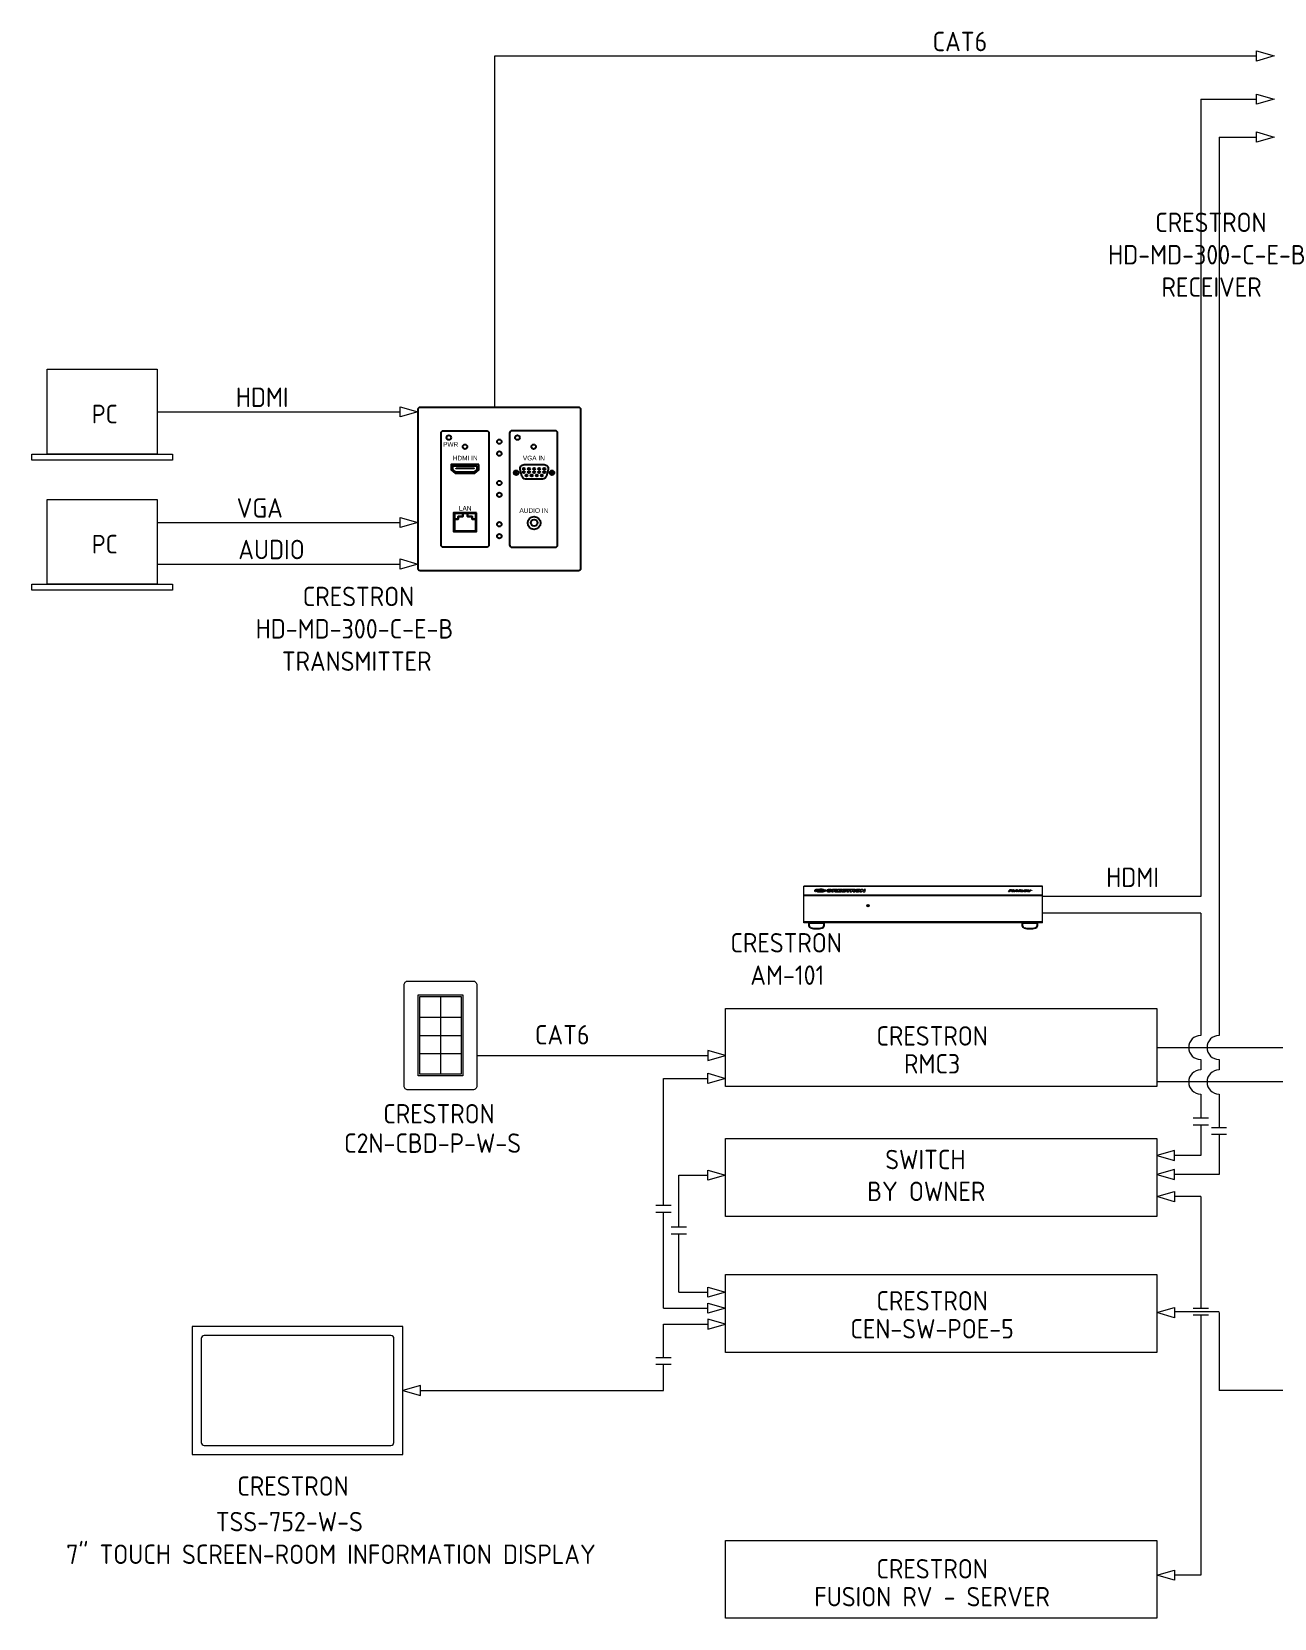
# Model space of a CAD drawing. Header units: millimetres. Extents: x 52029 to 181395, y -167683 to -9934.
# Drawn here: x 53182 to 69177, y -138129 to -117704 of the extents above; entities that cross this region are included whole.
import ezdxf
from ezdxf.enums import TextEntityAlignment as Align

# ---------------------------------------------------------------- set-up
doc = ezdxf.new("R2010")
doc.units = ezdxf.units.MM
doc.header["$LTSCALE"] = 3
for name, color, linetype in [('Artwork', 7, 'Continuous'), ('Layer1', 7, 'Continuous'), ('TEXT', 7, 'Continuous')]:
    doc.layers.add(name, color=color, linetype=linetype)
doc.layers.add('FUR', color=8, linetype='Continuous', lineweight=5)
doc.styles.add('style1', font='isocp.shx', dxfattribs={"height": 1})
doc.styles.add('style2', font='ARIALUNI.TTF', dxfattribs={"height": 1})

# ---------------------------------------------------------------- blocks, each defined once
blk = doc.blocks.new('am-101')
at = {"color": 7, "linetype": 'Continuous'}
for p, q in [((-153.5, 0), (-153.5, 47.2)), ((-153.5, 47.2), (153.5, 47.2)), ((-117.6, 41.1), (-119.8, 41.1)), ((-119.6, 41.6), (-117.4, 41.6)), ((-116.6, 42.8), (-117.7, 40)), ((-112.8, 42.8), (-116.6, 42.8)), ((-115.1, 41.6), (-114.9, 42.1)), ((-113.9, 41.6), (-115.1, 41.6)), ((-114.9, 42.1), (-113.8, 42.1)), ((-110.2, 42.8), (-111.2, 40)), ((-104.8, 42.8), (-110.2, 42.8)), ((-109, 40.7), (-108.9, 41.1)), ((-108.9, 41.1), (-106.1, 41.1)), ((-108.6, 41.8), (-108.5, 42.1)), ((-105.9, 41.8), (-108.6, 41.8)), ((-108.5, 42.1), (-105.1, 42.1)), ((-106.1, 41.1), (-105.9, 41.8)), ((-105.1, 42.1), (-104.8, 42.8)), ((-103.5, 41.1), (-102.1, 41)), ((-100.5, 41.7), (-102.2, 41.8)), ((-101.2, 42), (-98.9, 42)), ((-98.9, 42.8), (-99.1, 42.1)), ((-99.1, 42.1), (-97.3, 42.1)), ((-93.3, 42.8), (-98.9, 42.8)), ((-97.3, 42.1), (-98.1, 40)), ((-96.2, 40), (-95.4, 42.1)), ((-95.4, 42.1), (-93.6, 42.1)), ((-93.1, 42.8), (-94.2, 40)), ((-93.6, 42.1), (-93.3, 42.8)), ((-89.3, 42.8), (-93.1, 42.8)), ((-91.6, 41.6), (-91.4, 42.1)), ((-90.5, 41.6), (-91.6, 41.6)), ((-91.4, 42.1), (-90.3, 42.1)), ((-80.1, 42.8), (-81.2, 40)), ((-77.8, 42.8), (-80.1, 42.8)), ((-79.4, 40), (-78.7, 41.6)), ((-78.7, 41.6), (-77.3, 40)), ((-76.5, 41.2), (-77.8, 42.8)), ((-75.9, 42.8), (-76.5, 41.2)), ((-74, 42.8), (-75.9, 42.8)), ((-75.1, 40), (-74, 42.8)), ((109.9, 40), (112.1, 42.8)), ((112.6, 42.2), (110.9, 40)), ((112, 40.7), (112.3, 41.2)), ((112.1, 42.8), (113.1, 42.8)), ((112.3, 41.2), (113.4, 41.2)), ((113.4, 41.2), (112.6, 42.2)), ((113.1, 42.8), (115.3, 40)), ((115.5, 42.8), (116.4, 42.8)), ((115.5, 42.4), (115.5, 42.8)), ((116.4, 42.4), (115.5, 42.4)), ((115.5, 42), (116.4, 42)), ((115.5, 40), (115.5, 42)), ((116.4, 42.8), (116.4, 42.4)), ((116.4, 42), (116.4, 40)), ((117, 42), (117.7, 42)), ((117, 40), (117, 42)), ((117.7, 42), (117.9, 41.8)), ((118, 41.3), (118, 40)), ((118.9, 42), (118.9, 41.6)), ((120.2, 42.8), (120.6, 42.8)), ((120.2, 40), (120.2, 42.8)), ((120.5, 42.6), (120.5, 42.6)), ((120.5, 42.6), (120.5, 40)), ((122.5, 40), (120.5, 42.6)), ((120.6, 42.8), (122.6, 40.2)), ((122.6, 40.2), (124.6, 42.8)), ((124.7, 42.6), (122.8, 40)), ((124.6, 42.8), (125.1, 42.8)), ((124.8, 42.6), (124.7, 42.6)), ((124.8, 40), (124.8, 42.6)), ((125.1, 42.8), (125.1, 40)), ((125.9, 41.1), (128.6, 41.1)), ((128.9, 41), (125.9, 41)), ((132.3, 42.8), (132.5, 42.8)), ((132.3, 41.6), (132.3, 42.8)), ((132.5, 42.8), (132.5, 40)), ((133.3, 42.8), (133.6, 42.8)), ((133.3, 42.4), (133.3, 42.8)), ((133.6, 42.4), (133.3, 42.4)), ((133.3, 42), (133.6, 42)), ((133.3, 40), (133.3, 42)), ((133.6, 42.8), (133.6, 42.4)), ((133.6, 42), (133.6, 40)), ((134.6, 41.4), (134.3, 41.4)), ((136.8, 40.8), (136.8, 41.1)), ((137.1, 41.5), (137.1, 40.4)), ((138, 42), (137.6, 42)), ((137.6, 42), (138.5, 42)), ((137.6, 42), (137.6, 42)), ((138, 41.4), (138, 42)), ((138.1, 41.4), (138, 41.4)), ((138.5, 42), (138.1, 42)), ((138.1, 42), (138.1, 41.4)), ((138.5, 42), (138.5, 42)), ((138.8, 42), (138.9, 42)), ((138.8, 41.4), (138.8, 42)), ((138.9, 41.4), (138.8, 41.4)), ((138.9, 42), (138.9, 42)), ((138.9, 42), (138.9, 41.4)), ((139.3, 41.4), (138.9, 42)), ((138.9, 42), (139.4, 41.5)), ((139.4, 41.4), (139.3, 41.4)), ((139.4, 41.5), (139.8, 42)), ((139.9, 42), (139.4, 41.4)), ((139.8, 42), (140, 42)), ((139.9, 42), (139.9, 42)), ((139.9, 41.4), (139.9, 42)), ((140, 41.4), (139.9, 41.4)), ((140, 42), (140, 41.4)), ((153.5, 0), (153.5, 47.2)), ((-139.4, 40.6), (-139.3, 40.5)), ((-134.7, 40.6), (-134.5, 40.6)), ((-133.8, 40.5), (-134, 40.6)), ((-131.2, 40.7), (-131.4, 40.7)), ((-127.5, 40.6), (-127.9, 40.5)), ((-117.7, 40), (-115.7, 40)), ((-115.7, 40), (-115.4, 40.8)), ((-115.4, 40.8), (-114.2, 40.8)), ((-113.7, 40), (-111.5, 40)), ((-111.5, 40), (-111.5, 40)), ((-111.2, 40), (-105.7, 40)), ((-105.5, 40.7), (-109, 40.7)), ((-105.7, 40), (-105.5, 40.7)), ((-103.1, 40.8), (-105.5, 40.8)), ((-98.1, 40), (-96.2, 40)), ((-94.2, 40), (-92.2, 40)), ((-92.2, 40), (-91.9, 40.8)), ((-91.9, 40.8), (-90.7, 40.8)), ((-90.2, 40), (-88, 40)), ((-88, 40), (-88, 40)), ((-81.2, 40), (-79.4, 40)), ((-77.3, 40), (-75.1, 40)), ((110.9, 40), (109.9, 40)), ((113.6, 40.7), (112, 40.7)), ((114.3, 40), (113.6, 40.7)), ((115.3, 40), (114.3, 40)), ((116.4, 40), (115.5, 40)), ((118, 40), (117, 40)), ((120.5, 40), (120.2, 40)), ((122.8, 40), (122.5, 40)), ((122.6, 40.2), (122.6, 40.2)), ((125.1, 40), (124.8, 40)), ((128.6, 40.7), (128.9, 40.7)), ((132.3, 40), (132.3, 40.4)), ((132.5, 40), (132.3, 40)), ((133.6, 40), (133.3, 40)), ((136.8, 40.3), (136.8, 40.4)), ((137.5, 40), (137.3, 40)), ((137.5, 40.1), (137.5, 40)), ((153.5, 0), (-153.5, 0))]:
    blk.add_line(p, q, dxfattribs=at)
at = {"color": 9, "linetype": 'Continuous'}
for p, q in [((153.5, 47), (-153.5, 47)), ((-153.5, 35.9), (153.5, 35.9)), ((153.5, 34.6), (-153.5, 34.6)), ((-153.5, 1.6), (153.5, 1.6))]:
    blk.add_line(p, q, dxfattribs=at)
at = {"color": 7, "linetype": 'Continuous'}
blk.add_circle((-70.9, 22), 1.48, dxfattribs=at)
at = {"color": 9, "linetype": 'Continuous'}
for radius in [1.28, 1.16, 0.772]:
    blk.add_circle((-70.9, 22), radius, dxfattribs=at)
at = {"color": 7, "linetype": 'Continuous'}
blk.add_arc((-130.1, 42.3), 1, 296.6643, 303.7238, dxfattribs=at)
for points, knots in [([(-131, 42.2), (-131.7, 42.5), (-133.5, 42.6), (-135.6, 42.6), (-137.3, 42.4), (-138.7, 42.1), (-139.7, 41.7), (-140.2, 41.1), (-139.7, 40.7), (-139.4, 40.6)], [0, 0, 0, 0, 0.255402, 0.417248, 0.578392, 0.709315, 0.813786, 0.895532, 1, 1, 1, 1]), ([(-139, 42.3), (-139, 42.3), (-139.1, 42.4), (-139, 42.4), (-139, 42.5), (-138.9, 42.5)], [0, 0, 0, 0, 0.268642, 0.541544, 1, 1, 1, 1]), ([(-130.5, 42.3), (-131.6, 42.6), (-134.6, 42.9), (-137.5, 42.6), (-139, 42.3)], [0, 0, 0, 0, 0.445055, 1, 1, 1, 1]), ([(-138.9, 42.5), (-138.2, 43), (-136.4, 43.4), (-134.1, 43.3), (-132.4, 43.1), (-131.1, 42.8), (-130.3, 42.6), (-129.7, 42.3), (-129.1, 41.9), (-129.4, 41.5), (-129.6, 41.4)], [0, 0, 0, 0, 0.287023, 0.441649, 0.594567, 0.7331, 0.795005, 0.849755, 0.9346, 1, 1, 1, 1]), ([(-138.5, 40.6), (-138.4, 40.8), (-138.2, 41.2), (-136.9, 42), (-135.3, 42.3), (-134.1, 42.4)], [0, 0, 0, 0, 0.202337, 0.39605, 1, 1, 1, 1]), ([(-137.7, 40.6), (-137.8, 41), (-136.8, 42), (-135, 42.2), (-134, 42.2)], [0, 0, 0, 0, 0.425707, 1, 1, 1, 1]), ([(-136.2, 41.5), (-136.4, 41.4), (-136.6, 41), (-136.2, 40.6), (-135.7, 40.4), (-135.2, 40.1), (-134, 39.7), (-132.9, 39.6), (-132.1, 39.4)], [0, 0, 0, 0, 0.148586, 0.283665, 0.36002, 0.474153, 0.611227, 1, 1, 1, 1]), ([(-131.6, 41.8), (-132.3, 42.1), (-133.7, 42.1), (-135.3, 41.9), (-136, 41.7), (-136.2, 41.5)], [0, 0, 0, 0, 0.511951, 0.785364, 1, 1, 1, 1]), ([(-135.5, 40.6), (-135.7, 40.7), (-136.2, 41), (-135.8, 41.4), (-135.6, 41.5)], [0, 0, 0, 0, 0.521021, 1, 1, 1, 1]), ([(-135.6, 41.5), (-135.4, 41.6), (-134.6, 41.9), (-133.7, 41.9), (-133.1, 41.9)], [0, 0, 0, 0, 0.380812, 1, 1, 1, 1]), ([(-133.1, 41.8), (-133.6, 41.8), (-134.4, 41.8), (-135.3, 41.5), (-135.5, 40.9), (-135, 40.7), (-134.7, 40.6)], [0, 0, 0, 0, 0.350577, 0.589999, 0.774214, 1, 1, 1, 1]), ([(-134.3, 40.7), (-134.5, 40.8), (-135, 41.1), (-134.5, 41.4), (-134.2, 41.6)], [0, 0, 0, 0, 0.445832, 1, 1, 1, 1]), ([(-134.1, 41.5), (-134.3, 41.4), (-134.5, 41.2), (-134.2, 40.9), (-133.6, 40.7), (-133.1, 40.6), (-132.8, 40.6)], [0, 0, 0, 0, 0.20507, 0.399243, 0.662252, 1, 1, 1, 1]), ([(-134.1, 42.4), (-133.6, 42.4), (-132.7, 42.4), (-131.6, 42.2), (-130.7, 41.8), (-130.9, 41.5), (-131.1, 41.4)], [0, 0, 0, 0, 0.354425, 0.639214, 0.834825, 1, 1, 1, 1]), ([(-134, 42.2), (-133.3, 42.2), (-132.4, 42.2), (-131.7, 41.9), (-131.6, 41.8)], [0, 0, 0, 0, 0.742563, 1, 1, 1, 1]), ([(-131.4, 40.7), (-132, 40.7), (-132.9, 40.7), (-133.6, 41), (-133.7, 41.1)], [0, 0, 0, 0, 0.742513, 1, 1, 1, 1]), ([(-133.6, 41.1), (-133, 40.8), (-131.5, 40.8), (-130, 40.9), (-129.3, 41.2), (-129.1, 41.3)], [0, 0, 0, 0, 0.511985, 0.78544, 1, 1, 1, 1]), ([(-133.1, 43.4), (-133.2, 43.5), (-133.2, 43.5), (-133.1, 43.5), (-132.9, 43.5), (-132.7, 43.5), (-132.7, 43.5)], [0, 0, 0, 0, 0.123717, 0.247074, 0.548272, 1, 1, 1, 1]), ([(-129.1, 41.3), (-128.9, 41.5), (-128.7, 42), (-129.6, 42.6), (-131, 43.1), (-132.3, 43.3), (-133.1, 43.4)], [0, 0, 0, 0, 0.179709, 0.358566, 0.610113, 1, 1, 1, 1]), ([(-132.7, 43.5), (-131.9, 43.6), (-130.6, 43.6), (-128.9, 43.3), (-127.8, 42.8), (-127.3, 42), (-128.5, 40.9), (-130.3, 40.7), (-131.2, 40.7)], [0, 0, 0, 0, 0.206857, 0.35594, 0.465651, 0.557253, 0.747534, 1, 1, 1, 1]), ([(-132.1, 41), (-131.7, 41), (-130.9, 41.1), (-130, 41.4), (-129.8, 41.9), (-130.3, 42.2), (-130.5, 42.3)], [0, 0, 0, 0, 0.350499, 0.589927, 0.774239, 1, 1, 1, 1]), ([(-129.7, 41.4), (-129.9, 41.2), (-130.7, 41), (-131.6, 41), (-132.1, 41)], [0, 0, 0, 0, 0.38058, 1, 1, 1, 1]), ([(-131, 41.3), (-130.8, 41.4), (-130.3, 41.8), (-130.8, 42.1), (-131, 42.2)], [0, 0, 0, 0, 0.55417, 1, 1, 1, 1]), ([(-130.5, 40.6), (-129.6, 40.7), (-128.2, 40.9), (-126.9, 41.8), (-126.8, 42.3), (-126.8, 42.6)], [0, 0, 0, 0, 0.514213, 0.744346, 1, 1, 1, 1]), ([(-126.4, 42.5), (-126, 42.4), (-125.2, 42.1), (-125.3, 41.3), (-126.3, 40.9), (-127.1, 40.7), (-127.5, 40.6)], [0, 0, 0, 0, 0.293052, 0.483329, 0.708883, 1, 1, 1, 1]), ([(-126.8, 42.6), (-126.8, 42.6), (-126.7, 42.6), (-126.6, 42.6), (-126.4, 42.5), (-126.4, 42.5)], [0, 0, 0, 0, 0.205997, 0.534679, 1, 1, 1, 1]), ([(-124.2, 41.2), (-124.3, 41.2), (-124.3, 41), (-124.2, 40.7), (-123.8, 40.2), (-122.9, 40), (-122.1, 39.9), (-121.4, 39.9), (-120.7, 39.9), (-119.8, 40), (-118.9, 40.2), (-118, 40.6), (-117.7, 40.9), (-117.6, 41.1)], [0, 0, 0, 0, 0.041134, 0.100601, 0.205704, 0.324966, 0.399335, 0.485977, 0.565723, 0.638711, 0.767839, 0.883713, 1, 1, 1, 1]), ([(-117.4, 41.6), (-117.3, 41.8), (-117.3, 42.1), (-117.9, 42.6), (-118.7, 42.8), (-119.5, 42.8), (-120.3, 42.9), (-121, 42.8), (-121.9, 42.7), (-122.9, 42.5), (-123.7, 42.1), (-124, 41.7), (-124.2, 41.5), (-124.2, 41.3), (-124.2, 41.2)], [0, 0, 0, 0, 0.098964, 0.188135, 0.294948, 0.361104, 0.437323, 0.51999, 0.594825, 0.726005, 0.846083, 0.908173, 0.974417, 1, 1, 1, 1]), ([(-119.8, 41.1), (-119.9, 40.9), (-120.2, 40.8), (-120.7, 40.6), (-121.1, 40.6), (-121.6, 40.6), (-122, 40.8), (-122.1, 41), (-122.1, 41.2), (-122.1, 41.4), (-122, 41.5), (-122, 41.6), (-121.9, 41.6)], [0, 0, 0, 0, 0.191833, 0.285371, 0.387739, 0.519885, 0.625686, 0.735666, 0.80175, 0.878018, 0.956509, 1, 1, 1, 1]), ([(-121.9, 41.6), (-121.9, 41.7), (-121.8, 41.8), (-121.6, 42), (-121.2, 42.1), (-120.8, 42.1), (-120.5, 42.1), (-120.1, 42.1), (-119.6, 42), (-119.6, 41.7), (-119.6, 41.6)], [0, 0, 0, 0, 0.036299, 0.201929, 0.362958, 0.448511, 0.540239, 0.671579, 0.777153, 1, 1, 1, 1]), ([(-113.8, 42.1), (-113.6, 42.1), (-113.3, 42.1), (-113, 42), (-113, 41.8), (-113.1, 41.7), (-113.4, 41.6), (-113.7, 41.6), (-113.9, 41.6)], [0, 0, 0, 0, 0.292482, 0.379574, 0.486557, 0.600208, 0.706896, 1, 1, 1, 1]), ([(-111.9, 41.3), (-111.6, 41.4), (-111.3, 41.5), (-110.9, 41.8), (-110.8, 42), (-110.8, 42.2), (-110.8, 42.4), (-111.1, 42.7), (-111.9, 42.8), (-112.4, 42.8), (-112.8, 42.8)], [0, 0, 0, 0, 0.188489, 0.283006, 0.379597, 0.455031, 0.521189, 0.642743, 0.782735, 1, 1, 1, 1]), ([(-111.5, 40.7), (-111.5, 40.8), (-111.4, 41.1), (-111.7, 41.3), (-111.9, 41.3)], [0, 0, 0, 0, 0.533984, 1, 1, 1, 1]), ([(-105, 42), (-105.1, 41.8), (-104.9, 41.2), (-103.9, 41.2), (-103.5, 41.1)], [0, 0, 0, 0, 0.435181, 1, 1, 1, 1]), ([(-98.9, 42), (-98.9, 42.1), (-98.9, 42.4), (-99.6, 42.7), (-100.3, 42.8), (-101.1, 42.8), (-101.7, 42.9), (-102.4, 42.8), (-103.2, 42.8), (-104, 42.7), (-104.7, 42.4), (-104.9, 42.1), (-105, 42)], [0, 0, 0, 0, 0.095028, 0.186847, 0.311628, 0.392038, 0.485628, 0.576309, 0.65624, 0.787779, 0.894272, 1, 1, 1, 1]), ([(-102.2, 41.8), (-102.3, 41.9), (-102.5, 41.9), (-102.9, 42), (-102.8, 42)], [0, 0, 0, 0, 0.40856, 1, 1, 1, 1]), ([(-102.9, 39.9), (-102.4, 39.9), (-101.5, 39.9), (-100.3, 40.1), (-99.4, 40.4), (-99.2, 40.7), (-99.1, 40.9)], [0, 0, 0, 0, 0.33756, 0.596958, 0.802718, 1, 1, 1, 1]), ([(-102.8, 42), (-102.8, 42.1), (-102.7, 42.2), (-102.3, 42.2), (-102.1, 42.2)], [0, 0, 0, 0, 0.173662, 1, 1, 1, 1]), ([(-102.1, 41), (-101.9, 41), (-101.7, 41), (-101.5, 40.9), (-101.4, 40.8), (-101.5, 40.7), (-101.8, 40.6), (-102.1, 40.6), (-102.3, 40.6)], [0, 0, 0, 0, 0.282621, 0.368059, 0.448094, 0.547247, 0.66075, 1, 1, 1, 1]), ([(-102.1, 42.2), (-101.8, 42.2), (-101.4, 42.2), (-101.2, 42), (-101.2, 42)], [0, 0, 0, 0, 0.624368, 1, 1, 1, 1]), ([(-99.1, 40.9), (-99, 41.1), (-99.2, 41.6), (-100, 41.7), (-100.5, 41.7)], [0, 0, 0, 0, 0.448008, 1, 1, 1, 1]), ([(-90.3, 42.1), (-90.1, 42.1), (-89.8, 42.1), (-89.5, 42), (-89.5, 41.8), (-89.6, 41.7), (-89.9, 41.6), (-90.2, 41.6), (-90.5, 41.6)], [0, 0, 0, 0, 0.29255, 0.379648, 0.486577, 0.600198, 0.706948, 1, 1, 1, 1]), ([(-88.4, 41.3), (-88.1, 41.4), (-87.8, 41.5), (-87.4, 41.8), (-87.3, 42), (-87.3, 42.2), (-87.3, 42.4), (-87.6, 42.7), (-88.4, 42.8), (-88.9, 42.8), (-89.3, 42.8)], [0, 0, 0, 0, 0.188541, 0.283044, 0.379613, 0.45506, 0.521219, 0.642793, 0.782786, 1, 1, 1, 1]), ([(-88, 40.7), (-88, 40.8), (-87.9, 41.1), (-88.2, 41.3), (-88.4, 41.3)], [0, 0, 0, 0, 0.533967, 1, 1, 1, 1]), ([(-87.6, 41.4), (-87.7, 41.3), (-87.7, 41.1), (-87.7, 40.7), (-87.2, 40.2), (-86.4, 40), (-85.6, 39.9), (-84.8, 39.9), (-84, 39.9), (-83.1, 40), (-82.1, 40.2), (-81.4, 40.6), (-81, 41), (-80.9, 41.3), (-80.8, 41.4), (-80.8, 41.4)], [0, 0, 0, 0, 0.062164, 0.116088, 0.211401, 0.319551, 0.386982, 0.465538, 0.545886, 0.618617, 0.746107, 0.862818, 0.923173, 0.987566, 1, 1, 1, 1]), ([(-80.8, 41.4), (-80.8, 41.5), (-80.8, 41.7), (-80.8, 42.1), (-81.2, 42.5), (-82.1, 42.8), (-82.9, 42.8), (-83.7, 42.9), (-84.5, 42.8), (-85.4, 42.7), (-86.4, 42.5), (-87.1, 42.1), (-87.5, 41.7), (-87.6, 41.5), (-87.6, 41.4)], [0, 0, 0, 0, 0.051001, 0.106296, 0.204027, 0.314939, 0.384099, 0.464666, 0.54706, 0.621643, 0.752381, 0.87207, 0.933963, 1, 1, 1, 1]), ([(-83, 41.3), (-83.1, 41.3), (-83.1, 41.2), (-83.3, 41), (-83.5, 40.8), (-84, 40.7), (-84.3, 40.6), (-84.6, 40.6), (-84.9, 40.6), (-85.2, 40.7), (-85.5, 40.8), (-85.7, 41), (-85.7, 41.2), (-85.6, 41.3), (-85.6, 41.4)], [0, 0, 0, 0, 0.057458, 0.128093, 0.256879, 0.382261, 0.448997, 0.520606, 0.589907, 0.650144, 0.75345, 0.860899, 0.925468, 1, 1, 1, 1]), ([(-85.6, 41.4), (-85.6, 41.4), (-85.5, 41.5), (-85.4, 41.7), (-85.1, 42), (-84.7, 42.1), (-84.3, 42.1), (-84, 42.1), (-83.8, 42.1), (-83.4, 42.1), (-83.1, 42), (-83, 41.7), (-83, 41.5), (-83, 41.4), (-83, 41.3), (-83, 41.3)], [0, 0, 0, 0, 0.073695, 0.141748, 0.266015, 0.386819, 0.45099, 0.519778, 0.586425, 0.644363, 0.743919, 0.847661, 0.909898, 0.981592, 1, 1, 1, 1]), ([(117.9, 41.8), (117.9, 41.8), (118.2, 41.9), (118.6, 42), (118.9, 42)], [0, 0, 0, 0, 0.280238, 1, 1, 1, 1]), ([(127.3, 39.9), (126.8, 39.9), (126.1, 40.1), (125.7, 40.6), (125.6, 41), (125.7, 41.4), (126, 41.7), (126.4, 42), (126.9, 42.1), (127.2, 42.1), (127.3, 42.1), (127.3, 42.1)], [0, 0, 0, 0, 0.235371, 0.352722, 0.480415, 0.610965, 0.734729, 0.854083, 0.916958, 0.985768, 1, 1, 1, 1]), ([(128.6, 41.1), (128.6, 41.3), (128.4, 41.6), (127.8, 41.9), (127.3, 42), (126.7, 41.9), (126.1, 41.6), (125.9, 41.3), (125.9, 41.1)], [0, 0, 0, 0, 0.248952, 0.370485, 0.502083, 0.630134, 0.752007, 1, 1, 1, 1]), ([(125.9, 41), (125.9, 40.8), (126, 40.4), (126.7, 40.1), (127.2, 40), (127.7, 40.1), (128.3, 40.3), (128.5, 40.5), (128.6, 40.7)], [0, 0, 0, 0, 0.283606, 0.41647, 0.561314, 0.676615, 0.782402, 1, 1, 1, 1]), ([(127.3, 42.1), (127.5, 42.1), (127.7, 42.1), (128.1, 42), (128.6, 41.8), (128.9, 41.4), (128.9, 41.1), (128.9, 41)], [0, 0, 0, 0, 0.115675, 0.245469, 0.4845, 0.730578, 1, 1, 1, 1]), ([(132.2, 40.4), (132.1, 40.3), (131.8, 40.1), (131.3, 39.9), (130.8, 39.9), (130.4, 39.9), (130, 40), (129.5, 40.2), (129.3, 40.6), (129.2, 41), (129.3, 41.4), (129.4, 41.6), (129.5, 41.6)], [0, 0, 0, 0, 0.151721, 0.224648, 0.304941, 0.372899, 0.433957, 0.547484, 0.66558, 0.793965, 0.928216, 1, 1, 1, 1]), ([(129.5, 41.6), (129.5, 41.7), (129.8, 41.9), (130.4, 42.1), (130.9, 42.1)], [0, 0, 0, 0, 0.168029, 1, 1, 1, 1]), ([(132.2, 41), (132.2, 41.1), (132.2, 41.3), (132, 41.7), (131.6, 41.9), (131.2, 41.9), (130.9, 42), (130.5, 41.9), (130.1, 41.9), (129.8, 41.7), (129.5, 41.3), (129.5, 41.1), (129.5, 41)], [0, 0, 0, 0, 0.129549, 0.251798, 0.368888, 0.430675, 0.498719, 0.568334, 0.630621, 0.746576, 0.868026, 1, 1, 1, 1]), ([(129.5, 41), (129.5, 40.9), (129.5, 40.7), (129.8, 40.3), (130.2, 40.1), (130.5, 40.1), (130.9, 40.1), (131.2, 40.1), (131.6, 40.2), (132, 40.3), (132.2, 40.7), (132.2, 40.9), (132.2, 41)], [0, 0, 0, 0, 0.130803, 0.253281, 0.370797, 0.433065, 0.501685, 0.569307, 0.631006, 0.748513, 0.871034, 1, 1, 1, 1]), ([(135.4, 39.9), (135.2, 39.9), (134.9, 39.9), (134.5, 40), (134.2, 40.2), (134.2, 40.4), (134.1, 40.5), (134.2, 40.7), (134.3, 40.8), (134.6, 41), (135, 41.1), (135.4, 41.1), (135.5, 41.1)], [0, 0, 0, 0, 0.129477, 0.243034, 0.352528, 0.414208, 0.485185, 0.562845, 0.629543, 0.750363, 0.874588, 1, 1, 1, 1]), ([(134.3, 41.4), (134.4, 41.6), (134.5, 41.9), (135.2, 42.1), (135.7, 42.1), (136.2, 42.1), (136.8, 42), (137.1, 41.7), (137.1, 41.5)], [0, 0, 0, 0, 0.258192, 0.385652, 0.537661, 0.661117, 0.77544, 1, 1, 1, 1]), ([(136.8, 41.1), (136.6, 41.1), (136.1, 41), (135.6, 41), (135, 40.9), (134.6, 40.8), (134.4, 40.6), (134.4, 40.5)], [0, 0, 0, 0, 0.20719, 0.486019, 0.640926, 0.766502, 1, 1, 1, 1]), ([(136.8, 41.5), (136.8, 41.6), (136.6, 41.8), (136.3, 41.9), (136, 41.9), (135.7, 42), (135.3, 41.9), (134.8, 41.8), (134.6, 41.5), (134.6, 41.4)], [0, 0, 0, 0, 0.154577, 0.27924, 0.358006, 0.45245, 0.602874, 0.73435, 1, 1, 1, 1]), ([(135.5, 41.1), (135.7, 41.1), (136.1, 41.1), (136.7, 41.2), (136.8, 41.4), (136.8, 41.5)], [0, 0, 0, 0, 0.416969, 0.648167, 1, 1, 1, 1]), ([(-139.3, 40.5), (-139.1, 40.5), (-139, 40.4), (-138.7, 40.3), (-138.6, 40.3), (-138.5, 40.3), (-138.5, 40.3)], [0, 0, 0, 0, 0.477851, 0.720476, 0.892186, 1, 1, 1, 1]), ([(-132.6, 39.3), (-133.3, 39.3), (-134.6, 39.3), (-136.5, 39.6), (-137.6, 40.2), (-137.7, 40.6)], [0, 0, 0, 0, 0.370838, 0.642904, 1, 1, 1, 1]), ([(-126.3, 40.4), (-127.1, 39.9), (-129.4, 39.4), (-132.3, 39.6), (-134.3, 40.1), (-135.2, 40.4), (-135.5, 40.6)], [0, 0, 0, 0, 0.339293, 0.701027, 0.863262, 1, 1, 1, 1]), ([(-134.5, 40.6), (-133.5, 40.2), (-130.6, 40), (-127.9, 40.3), (-126.4, 40.6)], [0, 0, 0, 0, 0.433524, 1, 1, 1, 1]), ([(-127.9, 40.5), (-128.9, 40.4), (-130.9, 40.2), (-133, 40.3), (-133.8, 40.5)], [0, 0, 0, 0, 0.537982, 1, 1, 1, 1]), ([(-132.8, 40.6), (-132.7, 40.6), (-132.2, 40.5), (-131.4, 40.5), (-130.8, 40.5), (-130.5, 40.6)], [0, 0, 0, 0, 0.079968, 0.724298, 1, 1, 1, 1]), ([(-132.1, 39.4), (-132.1, 39.4), (-132.1, 39.4), (-132.2, 39.4), (-132.4, 39.4), (-132.5, 39.3), (-132.6, 39.3)], [0, 0, 0, 0, 0.123741, 0.247137, 0.548423, 1, 1, 1, 1]), ([(-126.4, 40.6), (-126.3, 40.6), (-126.3, 40.6), (-126.2, 40.6), (-126.2, 40.5), (-126.2, 40.5), (-126.3, 40.4), (-126.3, 40.4)], [0, 0, 0, 0, 0.165744, 0.324141, 0.421794, 0.638907, 1, 1, 1, 1]), ([(-114.2, 40.8), (-114, 40.8), (-113.7, 40.8), (-113.6, 40.6), (-113.6, 40.6)], [0, 0, 0, 0, 0.554612, 1, 1, 1, 1]), ([(-113.6, 40.6), (-113.6, 40.5), (-113.7, 40.3), (-113.8, 40.1), (-113.7, 40)], [0, 0, 0, 0, 0.298642, 1, 1, 1, 1]), ([(-111.5, 40), (-111.6, 40.1), (-111.7, 40.4), (-111.6, 40.6), (-111.5, 40.7)], [0, 0, 0, 0, 0.327027, 1, 1, 1, 1]), ([(-105.5, 40.8), (-105.5, 40.7), (-105.5, 40.4), (-105, 40.1), (-104, 39.9), (-103.3, 39.9), (-102.9, 39.9)], [0, 0, 0, 0, 0.20116, 0.395925, 0.650643, 1, 1, 1, 1]), ([(-102.3, 40.6), (-102.4, 40.6), (-102.7, 40.6), (-103.1, 40.7), (-103.1, 40.8)], [0, 0, 0, 0, 0.375399, 1, 1, 1, 1]), ([(-90.7, 40.8), (-90.5, 40.8), (-90.2, 40.8), (-90.1, 40.6), (-90.1, 40.6)], [0, 0, 0, 0, 0.554446, 1, 1, 1, 1]), ([(-90.1, 40.6), (-90.1, 40.5), (-90.2, 40.3), (-90.3, 40.1), (-90.2, 40)], [0, 0, 0, 0, 0.298613, 1, 1, 1, 1]), ([(-88, 40), (-88.1, 40.1), (-88.2, 40.4), (-88.1, 40.6), (-88, 40.7)], [0, 0, 0, 0, 0.327074, 1, 1, 1, 1]), ([(128.9, 40.7), (128.8, 40.5), (128.5, 40), (127.6, 39.9), (127.3, 39.9)], [0, 0, 0, 0, 0.498788, 1, 1, 1, 1]), ([(134.4, 40.5), (134.4, 40.4), (134.6, 40.1), (135.1, 40.1), (135.4, 40.1)], [0, 0, 0, 0, 0.447541, 1, 1, 1, 1]), ([(135.4, 40.1), (135.8, 40.1), (136.6, 40.2), (136.8, 40.6), (136.8, 40.8)], [0, 0, 0, 0, 0.63511, 1, 1, 1, 1]), ([(136.8, 40.4), (136.7, 40.3), (136.4, 40.1), (135.8, 39.9), (135.4, 39.9)], [0, 0, 0, 0, 0.220933, 1, 1, 1, 1]), ([(137.3, 40), (137.1, 40), (136.8, 40), (136.8, 40.2), (136.8, 40.3)], [0, 0, 0, 0, 0.527836, 1, 1, 1, 1]), ([(137.1, 40.4), (137.1, 40.3), (137, 40.2), (137.3, 40.1), (137.4, 40.1), (137.5, 40.1)], [0, 0, 0, 0, 0.395409, 0.735816, 1, 1, 1, 1])]:
    blk.add_open_spline(points, degree=3, knots=knots, dxfattribs=at)
for points in [[(-134.2, 41.6), (-134.2, 41.6), (-134.1, 41.5), (-134.1, 41.5)], [(-133.7, 41.1), (-133.7, 41.1), (-133.7, 41.1), (-133.6, 41.1)], [(-133.1, 41.9), (-133.1, 41.9), (-133.1, 41.8), (-133.1, 41.8)], [(-132.1, 41), (-132.2, 41), (-132.2, 41), (-132.1, 41)], [(-131.6, 41.8), (-131.5, 41.8), (-131.6, 41.7), (-131.6, 41.8)], [(-131.1, 41.4), (-131.2, 41.4), (-131.1, 41.3), (-131, 41.3)], [(118.9, 41.6), (118.5, 41.6), (118.2, 41.5), (118, 41.3)], [(130.9, 42.1), (131.4, 42.1), (132.1, 41.9), (132.2, 41.6)], [(-138.5, 40.3), (-138.5, 40.4), (-138.5, 40.5), (-138.5, 40.6)], [(-134, 40.6), (-134.1, 40.6), (-134.2, 40.7), (-134.3, 40.7)]]:
    blk.add_open_spline(points, degree=3, dxfattribs=at)
at = {"layer": 'Artwork'}
for p, q in [((-146.7, -4.2), (-146.7, 0)), ((-146.7, 0), (-127.9, 0)), ((-127.9, 0), (-127.9, -4.2)), ((127.9, -4.2), (127.9, 0)), ((127.9, 0), (146.7, 0)), ((146.7, 0), (146.7, -4.2))]:
    blk.add_line(p, q, dxfattribs=at)
for centre, radius, start, end in [((-144.2, -4.2), 2.5, 180, 255.9883), ((-137.3, 23.4), 30.9, 255.9883, 284.0117), ((-130.4, -4.2), 2.5, 284.0117, 0), ((130.4, -4.2), 2.5, 180, 255.9883), ((137.3, 23.4), 30.9, 255.9883, 284.0117), ((144.2, -4.2), 2.5, 284.0117, 0)]:
    blk.add_arc(centre, radius, start, end, dxfattribs=at)
blk = doc.blocks.new('hd-md-300-tx')
at = {"layer": 'Layer1'}
for points in [[(102, 210), (-102, 210, 0.414214), (-105, 207), (-105, 3, 0.414214), (-102, 0), (102, 0, 0.414214), (105, 3), (105, 207, 0.414214)], [(-72, 180), (-16.3, 180, -0.414214), (-13.3, 177), (-13.3, 33, -0.414214), (-16.3, 30), (-72, 30, -0.414214), (-75, 33), (-75, 177, -0.414214)], [(72, 180), (16.3, 180, 0.414214), (13.3, 177), (13.3, 33, 0.414214), (16.3, 30), (72, 30, 0.414214), (75, 33), (75, 177, 0.414214)], [(62.7, 130.1), (60.7, 121.5, -0.346864), (55.8, 117.7), (33.8, 117.7, -0.346864), (29, 121.5), (26.9, 130.1, -0.48493), (31.8, 136.3), (57.9, 136.3, -0.48493)]]:
    blk.add_lwpolyline(points, format="xyb", close=True, dxfattribs=at)
for points in [[(-26.5, 136.3), (-62.1, 136.3), (-62.1, 129.4), (-57, 125.1), (-31.6, 125.1), (-26.5, 129.4)], [(-28.5, 134.3), (-60.1, 134.3), (-60.1, 130.4), (-56.2, 127.1), (-32.3, 127.1), (-28.5, 130.4)], [(-55.7, 131.6), (-32.9, 131.6), (-32.9, 131.2), (-55.7, 131.2)], [(-29.2, 74.2), (-58.8, 74.2), (-58.8, 50.2), (-29.2, 50.2)], [(-47, 73.2), (-57.8, 73.2), (-57.8, 66), (-53, 66), (-53, 69.3), (-47, 69.3)], [(-30.2, 66), (-35, 66), (-35, 69.3), (-41, 69.3), (-41, 73.2), (-47, 73.2), (-47, 69.3), (-53, 69.3), (-53, 66), (-57.8, 66), (-57.8, 51.2), (-30.2, 51.2)], [(-30.2, 73.2), (-41, 73.2), (-41, 69.3), (-35, 69.3), (-35, 66), (-30.2, 66)]]:
    blk.add_lwpolyline(points, close=True, dxfattribs=at)
for centre, radius in [((-65, 171.1), 2.95), ((0, 165.8), 2.95), ((23.3, 171.1), 2.95), ((-44.2, 159.3), 2.95), ((0, 150.5), 2.95), ((44.2, 159.3), 2.95), ((21.8, 125.8), 2.95), ((21.8, 125.8), 1.33), ((67.8, 125.8), 2.95), ((67.8, 125.8), 1.33), ((0, 112.6), 2.95), ((0, 97.4), 2.95), ((0, 59.5), 2.95), ((44.8, 61.2), 8.25), ((44.8, 61.2), 4.25), ((0, 44.2), 2.95)]:
    blk.add_circle(centre, radius, dxfattribs=at)
at = {"layer": 'Layer1', "color": 5}
for centre in [(31.6, 130.9), (31.6, 126.6), (35.1, 122.2), (38.2, 130.9), (38.2, 126.6), (41.7, 122.2), (44.8, 130.9), (44.8, 126.6), (48.2, 122.2), (51.3, 130.9), (51.3, 126.6), (54.8, 122.2), (57.9, 130.9), (57.9, 126.6)]:
    blk.add_circle(centre, 1.36, dxfattribs=at)
at = {"layer": 'TEXT', "color": 7, "style": 'style2'}
for s, p in [('PWR', (-62.6, 159.2)), ('HDMI IN', (-43.9, 141.7)), ('VGA IN', (44.5, 141.7)), ('LAN', (-43.9, 77)), ('AUDIO IN', (44.5, 74.2))]:
    blk.add_text(s, height=6, dxfattribs=at).set_placement(p, align=Align.CENTER)

msp = doc.modelspace()

# ---------------------------------------------------------------- linework, layer by layer
at = {"layer": 'FUR', "color": 3}
for p, q in [((59144, -122540), (59144, -118016)), ((59144, -118016), (68946, -118016)), ((68466, -119060), (68946, -119060)), ((68466, -119060), (68466, -127937)), ((54795, -124557), (57923, -124557)), ((68466, -127937), (68466, -130626)), ((68230, -129052), (66192, -129052)), ((68230, -129052), (68230, -130626)), ((58911, -130883), (61886, -130883)), ((68230, -130936), (68230, -131070)), ((68466, -130936), (68466, -131070)), ((61315, -131178), (61886, -131178)), ((61315, -132811), (61315, -131178)), ((71335, -131225), (67666, -131225)), ((68230, -131380), (68230, -131688)), ((68466, -131380), (68466, -131810)), ((68230, -131775), (68230, -132171)), ((68466, -131898), (68466, -132415)), ((68230, -132171), (67894, -132171)), ((61512, -132425), (61886, -132425)), ((61512, -133090), (61512, -132425)), ((68466, -132415), (67894, -132415)), ((68230, -132701), (67894, -132701)), ((68230, -132701), (68230, -134136)), ((61315, -134137), (61315, -132899)), ((61512, -133930), (61512, -133178)), ((61512, -133930), (61886, -133930)), ((61315, -134137), (61886, -134137)), ((68466, -134182), (67894, -134182)), ((61315, -134770), (61315, -134344)), ((61315, -134344), (61886, -134344)), ((68230, -134223), (68230, -137575)), ((68466, -134194), (68466, -135196)), ((61315, -135196), (61315, -134858)), ((58188, -135196), (61315, -135196)), ((75221, -135196), (68466, -135196)), ((68230, -137575), (67894, -137575))]:
    msp.add_line(p, q, dxfattribs=at)
at = {"layer": 'FUR', "color": 5}
for p, q in [((68230, -118571), (68946, -118571)), ((68230, -118571), (68230, -128839)), ((54795, -122597), (57923, -122597)), ((68230, -128839), (66192, -128839))]:
    msp.add_line(p, q, dxfattribs=at)
at = {"layer": 'FUR', "color": 40}
msp.add_line((54795, -124022), (57923, -124022), dxfattribs=at)
at = {"layer": 'FUR', "color": 7}
for p, q in [((58444, -130125), (58444, -131126)), ((58176, -130391), (58711, -130391)), ((58176, -130625), (58711, -130625)), ((58176, -130859), (58711, -130859))]:
    msp.add_line(p, q, dxfattribs=at)
for points in [[(68946, -117951), (69174, -118016), (68946, -118082)], [(68946, -118506), (69174, -118571), (68946, -118636)], [(68946, -118994), (69174, -119060), (68946, -119125)], [(54795, -123143), (53382, -123143), (53382, -122050), (54795, -122050)], [(57923, -122531), (58151, -122597), (57923, -122662)], [(53182, -123143), (54996, -123143), (54996, -123218), (53182, -123218)], [(54795, -124818), (53382, -124818), (53382, -123726), (54795, -123726)], [(57923, -123957), (58151, -124022), (57923, -124087)], [(57923, -124492), (58151, -124557), (57923, -124622)], [(53182, -124818), (54996, -124818), (54996, -124893), (53182, -124893)], [(58156, -130105), (58731, -130105), (58731, -131146), (58156, -131146)], [(58176, -130125), (58711, -130125), (58711, -131126), (58176, -131126)], [(62114, -130280), (67666, -130280), (67666, -131282), (62114, -131282)], [(61886, -130948), (62114, -130883), (61886, -130818)], [(61886, -131112), (62114, -131178), (61886, -131243)], [(62114, -131954), (67666, -131954), (67666, -132956), (62114, -132956)], [(67894, -132106), (67666, -132171), (67894, -132236)], [(67894, -132350), (67666, -132415), (67894, -132480)], [(61886, -132360), (62114, -132425), (61886, -132490)], [(67894, -132766), (67666, -132701), (67894, -132636)], [(62114, -133705), (67666, -133705), (67666, -134707), (62114, -134707)], [(61886, -133865), (62114, -133930), (61886, -133995)], [(61886, -134072), (62114, -134137), (61886, -134202)], [(67894, -134259), (67666, -134194), (67894, -134129)], [(57959, -134374), (55249, -134374), (55249, -136019), (57959, -136019)], [(61886, -134409), (62114, -134344), (61886, -134279)], [(62114, -137127), (67666, -137127), (67666, -138129), (62114, -138129)], [(67894, -137640), (67666, -137575), (67894, -137510)]]:
    msp.add_lwpolyline(points, close=True, dxfattribs=at)
for points in [[(58026, -129925), (58861, -129925, -0.414214), (58911, -129975), (58911, -131276, -0.414214), (58861, -131326), (58026, -131326, -0.414214), (57976, -131276), (57976, -129975, -0.414214)], [(57806, -134489), (55402, -134489, 0.414214), (55364, -134528), (55364, -135865, 0.414214), (55402, -135903), (57806, -135903, 0.414214), (57844, -135865), (57844, -134528, 0.414214)]]:
    msp.add_lwpolyline(points, format="xyb", close=True, dxfattribs=at)
at = {"layer": 'FUR', "color": 3}
msp.add_lwpolyline([(67666, -130781), (71180, -130781)], dxfattribs=at)
at = {"layer": 'FUR', "color": 7}
for points in [[(68132, -131688), (68329, -131688)], [(68132, -131775), (68329, -131775)], [(68367, -131810), (68564, -131810)], [(68367, -131898), (68564, -131898)], [(61216, -132811), (61413, -132811)], [(61216, -132899), (61413, -132899)], [(61413, -133090), (61610, -133090)], [(61413, -133178), (61610, -133178)], [(68132, -134136), (68329, -134136)], [(68132, -134223), (68329, -134223)], [(61216, -134770), (61413, -134770)], [(61216, -134858), (61413, -134858)]]:
    msp.add_lwpolyline(points, dxfattribs=at)
at = {"layer": 'FUR'}
msp.add_lwpolyline([(58188, -135131), (57959, -135196), (58188, -135261)], close=True, dxfattribs=at)
at = {"layer": 'FUR', "color": 3}
for centre in [(68230, -130781), (68466, -130781), (68230, -131225), (68466, -131225)]:
    msp.add_arc(centre, 155, 90, 270, dxfattribs=at)

# ---------------------------------------------------------------- block references
at = {"layer": 'FUR', "xscale": 10, "yscale": 10, "zscale": 10}
for name, p in [('hd-md-300-tx', (59201, -124640)), ('am-101', (64657, -129175))]:
    msp.add_blockref(name, p, dxfattribs=at)

# ---------------------------------------------------------------- texts
at = {"layer": 'FUR', "color": 7, "style": 'style1'}
for s, p in [('CAT6', (65130, -117955)), ('HDMI', (67353, -128715)), ('CAT6', (60011, -130742)), ('CRESTRON', (64772, -130757)), ('RMC3', (64772, -131116)), ('CRESTRON', (58424, -131759)), ('C2N-CBD-P-W-S ', (58413, -132137)), ('SWITCH ', (64757, -132348)), ('CRESTRON', (64772, -134167)), ('CEN-SW-POE-5', (64772, -134527)), ('CRESTRON', (64772, -137617)), ('FUSION RV - SERVER', (64772, -137976))]:
    msp.add_text(s, height=250, dxfattribs=at).set_placement(p, align=Align.CENTER)
for s, height, p in [('HDMI', 250, (55809, -122535)), ('PC', 240, (53956, -122746)), ('VGA', 250, (55820, -123960)), ('PC', 240, (53956, -124421)), ('AUDIO', 250, (55841, -124495)), ('CRESTRON', 250, (55828, -136552)), ('TSS-752-W-S', 250, (55552, -137010)), ('7" TOUCH SCREEN-ROOM INFORMATION DISPLAY', 250, (53626, -137430))]:
    msp.add_text(s, height=height, dxfattribs=at).set_placement(p)
at = {"layer": 'FUR', "color": 4, "style": 'style1'}
msp.add_text('BY OWNER', height=250, dxfattribs=at).set_placement((63937, -132758))
at = {"layer": 'FUR', "color": 7, "char_height": 250, "attachment_point": 1, "style": 'style1'}
for s, insert in [('\\pi-551.09229;CRESTRON\\P\\pi-1157.76741;HD-MD-300-C-E-B\\P\\pi-470.26741;RECEIVER', (68195, -120033)), ('\\pi-551.09229;CRESTRON\\P\\pi-1157.76741;HD-MD-300-C-E-B\\P\\pi-820.26741;TRANSMITTER', (57222, -124849)), ('\\pi-551.09229;CRESTRON\\P\\pi-295.26741;AM-101', (62727, -129308))]:
    msp.add_mtext_dynamic_manual_height_columns(s, width=384.47, gutter_width=4, heights=[0], dxfattribs=dict(at, insert=insert))

doc.saveas('drawing.dxf')
